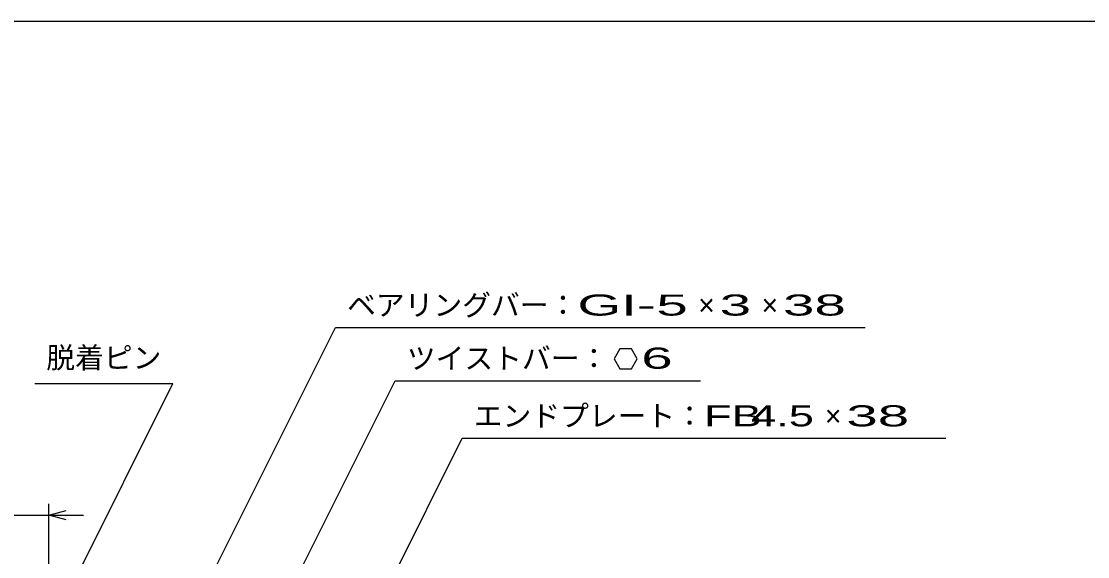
# Model space of a CAD drawing. Units: millimetres, scale not verified. Extents: x -1456 to 1389, y -1026 to 839.
# Drawn here: x -1007 to -266, y 467 to 839 of the extents above; entities that cross this region are included whole.
import ezdxf
from ezdxf.enums import TextEntityAlignment as Align

# ---------------------------------------------------------------- set-up
doc = ezdxf.new("R2010")
doc.units = ezdxf.units.MM
doc.header["$LTSCALE"] = 8
doc.layers.add('0_2', color=150, linetype='Continuous', lineweight=25)
doc.layers.add('22', color=4, linetype='Continuous', lineweight=25)
doc.styles.add('ベクトル', font='')
doc.styles.get('ベクトル').set_extended_font_data('ベクトル')

msp = doc.modelspace()

# ---------------------------------------------------------------- linework, layer by layer
at = {"layer": '0_2'}
msp.add_line((-1379.2, 838.8), (1388.8, 838.8), dxfattribs=at)
at = {"layer": '22'}
for p, q in [((-941, 321.5), (-788.75, 626)), ((-788.75, 626), (-420.75, 626)), ((-591.25, 611.212), (-595.25, 604.284)), ((-583.25, 611.212), (-591.25, 611.212)), ((-579.25, 604.2), (-583.25, 611.212)), ((-595.25, 604.284), (-591.25, 597.356)), ((-583.25, 597.356), (-579.25, 604.284)), ((-591.25, 597.356), (-583.25, 597.356)), ((-997.75, 587), (-901.75, 587)), ((-977.5, 435.5), (-901.75, 587)), ((-868.5, 346.5), (-747.25, 589)), ((-747.25, 589), (-535.25, 589)), ((-778.5, 393.5), (-700.75, 549)), ((-700.75, 549), (-364.75, 549)), ((-988, 439.496), (-988, 503.5)), ((-988, 495.5), (-976, 498.7)), ((-1020, 495.5), (-988, 495.5)), ((-976, 492.3), (-988, 495.5)), ((-988, 495.5), (-964, 495.5))]:
    msp.add_line(p, q, dxfattribs=at)

# ---------------------------------------------------------------- texts
at = {"layer": '22', "color": 2, "style": 'ベクトル'}
for s, p in [('ベアリングバー：', (-780.75, 641.6)), ('×', (-536.75, 641.6)), ('×', (-492.75, 641.6)), ('脱着ピン', (-989.75, 605)), ('ツイストバー：', (-739.25, 604.6)), ('エンドプレート：', (-692.75, 564.6)), ('×', (-448.75, 564.6))]:
    msp.add_text(s, height=14.66, dxfattribs=at).set_placement(p, align=Align.MIDDLE_LEFT)
for s, width, p in [('GI-', 2, (-620.75, 641.6)), (' 5 ', 2, (-576.75, 641.6)), (' 3 ', 2, (-532.75, 641.6)), (' 38 ', 2, (-488.75, 641.6)), (' 6 ', 2, (-587.25, 604.684)), ('FB', 1.6, (-532.75, 564.6)), (' 4.5 ', 1.6, (-508.75, 564.6)), (' 38 ', 2, (-444.75, 564.6))]:
    msp.add_text(s, height=14.66, dxfattribs=dict(at, width=width)).set_placement(p, align=Align.MIDDLE_LEFT)

doc.saveas('drawing.dxf')
